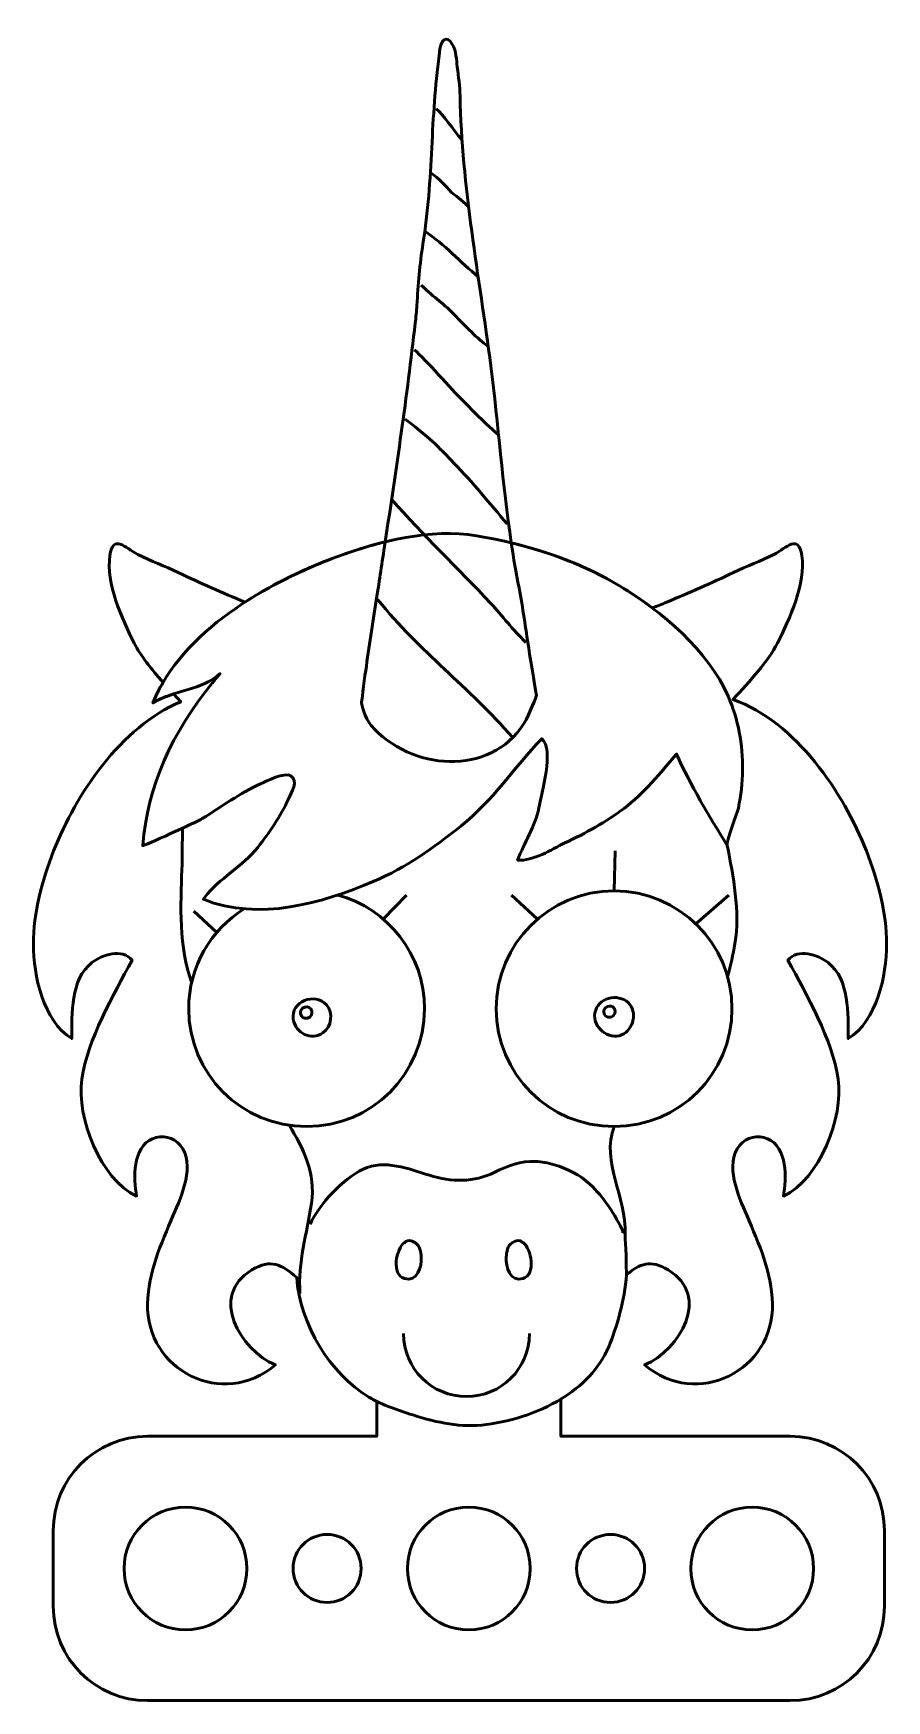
# Model space of a CAD drawing. Header units: centimetres. Extents: x -12.3 to -7.79, y -10.7 to -1.87.
import ezdxf

# ---------------------------------------------------------------- set-up
doc = ezdxf.new("R2010")
doc.units = ezdxf.units.CM
doc.header["$MEASUREMENT"] = 0
doc.layers.add('Layer 1', color=7, linetype='Continuous')

msp = doc.modelspace()

# ---------------------------------------------------------------- linework, layer by layer
at = {"layer": 'Layer 1', "lineweight": 53}
for points, knots in [([(-8.30005, -10.69995), (-8.30005, -10.69995), (-11.70005, -10.69995), (-11.70005, -10.69995), (-11.70005, -10.69995), (-11.97619, -10.69995), (-12.20005, -10.47609), (-12.20005, -10.19995), (-12.20005, -10.19995), (-12.20005, -10.19995), (-12.20005, -9.79995), (-12.20005, -9.79995), (-12.20005, -9.79995), (-12.20005, -9.52381), (-11.97619, -9.29995), (-11.70005, -9.29995), (-11.70005, -9.29995), (-11.70005, -9.29995), (-10.48755, -9.29995), (-10.48755, -9.29995), (-10.48755, -9.29995), (-10.48755, -9.29995), (-10.48755, -9.11535), (-10.48755, -9.11535), (-10.48755, -9.11535), (-10.50162, -9.10837), (-10.51554, -9.10082), (-10.5293, -9.09258), (-10.5293, -9.09258), (-10.73311, -8.97052), (-10.89411, -8.70687), (-10.91116, -8.45834), (-10.91116, -8.45834), (-10.99171, -8.39035), (-11.04728, -8.35838), (-11.14805, -8.41878), (-11.14805, -8.41878), (-11.3794, -8.55745), (-11.20945, -8.844), (-11.02366, -8.92181), (-11.02366, -8.92181), (-11.30166, -9.15825), (-11.70962, -8.95054), (-11.70061, -8.5974), (-11.70061, -8.5974), (-11.69634, -8.42834), (-11.62952, -8.28166), (-11.56469, -8.12955), (-11.56469, -8.12955), (-11.52025, -8.02524), (-11.44416, -7.86144), (-11.5278, -7.7579), (-11.5278, -7.7579), (-11.56151, -7.71613), (-11.62502, -7.70256), (-11.67399, -7.72377), (-11.67399, -7.72377), (-11.78086, -7.7701), (-11.77553, -7.9355), (-11.75851, -8.02792), (-11.75851, -8.02792), (-11.9506, -7.93788), (-12.07776, -7.61132), (-12.04813, -7.40942), (-12.04813, -7.40942), (-12.01642, -7.19352), (-11.88379, -6.96837), (-11.78256, -6.77788), (-11.78256, -6.77788), (-11.83509, -6.71479), (-11.94224, -6.7499), (-11.99529, -6.79159), (-11.99529, -6.79159), (-12.11081, -6.88243), (-12.09952, -7.06261), (-12.10205, -7.19347), (-12.10205, -7.19347), (-12.25315, -7.10182), (-12.30499, -6.85726), (-12.30452, -6.69515), (-12.30452, -6.69515), (-12.30406, -6.52352), (-12.26067, -6.35945), (-12.19781, -6.19999), (-12.19781, -6.19999), (-12.07909, -5.89893), (-11.84341, -5.54334), (-11.52446, -5.41011), (-11.52446, -5.41011), (-11.52446, -5.41011), (-11.5627, -5.36841), (-11.5627, -5.36841), (-11.5627, -5.36841), (-11.59984, -5.38044), (-11.63686, -5.39472), (-11.67218, -5.41573), (-11.67218, -5.41573), (-11.65705, -5.37835), (-11.6389, -5.34209), (-11.61821, -5.30694), (-11.61821, -5.30694), (-11.68036, -5.2368), (-11.73777, -5.16582), (-11.77087, -5.10042), (-11.77087, -5.10042), (-11.83558, -4.97256), (-11.92201, -4.78207), (-11.89992, -4.63476), (-11.89992, -4.63476), (-11.88281, -4.52082), (-11.82093, -4.59324), (-11.75241, -4.62944), (-11.75241, -4.62944), (-11.683, -4.66606), (-11.60831, -4.69119), (-11.53777, -4.72535), (-11.53777, -4.72535), (-11.42137, -4.78169), (-11.30401, -4.83235), (-11.18493, -4.88251), (-11.18493, -4.88251), (-11.02696, -4.7799), (-10.85368, -4.69885), (-10.69345, -4.64044), (-10.69345, -4.64044), (-10.61407, -4.61151), (-10.52947, -4.58431), (-10.44255, -4.56301), (-10.44255, -4.56301), (-10.384, -4.17798), (-10.32751, -3.7926), (-10.28399, -3.40554), (-10.28399, -3.40554), (-10.28043, -3.37398), (-10.2772, -3.34239), (-10.27513, -3.31069), (-10.27513, -3.31069), (-10.268, -3.20155), (-10.26043, -3.09201), (-10.24286, -2.9843), (-10.24286, -2.9843), (-10.21565, -2.81738), (-10.20493, -2.64452), (-10.19638, -2.47582), (-10.19638, -2.47582), (-10.18811, -2.31327), (-10.17935, -2.14819), (-10.15716, -1.9874), (-10.15716, -1.9874), (-10.15633, -1.98153), (-10.15571, -1.97311), (-10.15468, -1.96378), (-10.15468, -1.96378), (-10.14886, -1.91112), (-10.12088, -1.87014), (-10.08633, -1.93014), (-10.08633, -1.93014), (-10.06682, -1.96399), (-10.0659, -2.00974), (-10.06101, -2.04756), (-10.06101, -2.04756), (-10.05445, -2.09827), (-10.04778, -2.15046), (-10.0468, -2.20188), (-10.0468, -2.20188), (-10.03771, -2.67746), (-9.94487, -3.15893), (-9.88392, -3.63066), (-9.88392, -3.63066), (-9.84381, -3.93987), (-9.82128, -4.25797), (-9.77542, -4.56821), (-9.77542, -4.56821), (-9.57469, -4.61646), (-9.37994, -4.68977), (-9.20251, -4.79616), (-9.20251, -4.79616), (-9.14503, -4.83061), (-9.0863, -4.86977), (-9.02894, -4.91305), (-9.02894, -4.91305), (-9.00358, -4.90347), (-8.97821, -4.89335), (-8.95276, -4.88262), (-8.95276, -4.88262), (-8.8336, -4.83243), (-8.71618, -4.78174), (-8.59968, -4.72536), (-8.59968, -4.72536), (-8.52914, -4.6912), (-8.45444, -4.66606), (-8.38504, -4.62945), (-8.38504, -4.62945), (-8.31652, -4.59325), (-8.25463, -4.52084), (-8.23753, -4.63476), (-8.23753, -4.63476), (-8.21544, -4.78209), (-8.30187, -4.97256), (-8.36656, -5.10042), (-8.36656, -5.10042), (-8.41407, -5.19427), (-8.51162, -5.29962), (-8.6014, -5.39748), (-8.6014, -5.39748), (-8.26607, -5.51949), (-8.01848, -5.88887), (-7.8958, -6.19999), (-7.8958, -6.19999), (-7.83293, -6.35945), (-7.78954, -6.52352), (-7.78908, -6.69515), (-7.78908, -6.69515), (-7.78862, -6.85726), (-7.84045, -7.10182), (-7.99155, -7.19347), (-7.99155, -7.19347), (-7.99408, -7.06261), (-7.98279, -6.88243), (-8.09831, -6.79159), (-8.09831, -6.79159), (-8.15136, -6.7499), (-8.25851, -6.71479), (-8.31104, -6.77788), (-8.31104, -6.77788), (-8.20981, -6.96837), (-8.07718, -7.19352), (-8.04547, -7.40942), (-8.04547, -7.40942), (-8.01584, -7.61132), (-8.14302, -7.93788), (-8.33509, -8.02792), (-8.33509, -8.02792), (-8.31807, -7.9355), (-8.31274, -7.7701), (-8.41961, -7.72377), (-8.41961, -7.72377), (-8.46858, -7.70256), (-8.53209, -7.71613), (-8.56581, -7.7579), (-8.56581, -7.7579), (-8.64944, -7.86144), (-8.57335, -8.02524), (-8.52891, -8.12955), (-8.52891, -8.12955), (-8.46408, -8.28166), (-8.39726, -8.42834), (-8.393, -8.5974), (-8.393, -8.5974), (-8.38398, -8.95054), (-8.79194, -9.15825), (-9.06994, -8.92181), (-9.06994, -8.92181), (-8.88416, -8.844), (-8.7142, -8.55745), (-8.94555, -8.41878), (-8.94555, -8.41878), (-9.03898, -8.36278), (-9.09357, -8.38619), (-9.16522, -8.44409), (-9.16522, -8.44409), (-9.17674, -8.5799), (-9.21613, -8.72187), (-9.2599, -8.8259), (-9.2599, -8.8259), (-9.30952, -8.94381), (-9.40201, -9.03549), (-9.51256, -9.10268), (-9.51256, -9.10268), (-9.51256, -9.10268), (-9.51256, -9.29995), (-9.51256, -9.29995), (-9.51256, -9.29995), (-9.51256, -9.29995), (-8.30005, -9.29995), (-8.30005, -9.29995), (-8.30005, -9.29995), (-8.02391, -9.29995), (-7.80005, -9.52381), (-7.80005, -9.79995), (-7.80005, -9.79995), (-7.80005, -9.79995), (-7.80005, -10.19995), (-7.80005, -10.19995), (-7.80005, -10.19995), (-7.80005, -10.47609), (-8.02391, -10.69995), (-8.30005, -10.69995)], [0, 0, 0, 0, 0.0136986, 0.0136986, 0.0136986, 0.0136986, 0.0273973, 0.0273973, 0.0273973, 0.0273973, 0.0410959, 0.0410959, 0.0410959, 0.0410959, 0.0547945, 0.0547945, 0.0547945, 0.0547945, 0.0684932, 0.0684932, 0.0684932, 0.0684932, 0.0821918, 0.0821918, 0.0821918, 0.0821918, 0.0958904, 0.0958904, 0.0958904, 0.0958904, 0.109589, 0.109589, 0.109589, 0.109589, 0.1232877, 0.1232877, 0.1232877, 0.1232877, 0.1369863, 0.1369863, 0.1369863, 0.1369863, 0.1506849, 0.1506849, 0.1506849, 0.1506849, 0.1643836, 0.1643836, 0.1643836, 0.1643836, 0.1780822, 0.1780822, 0.1780822, 0.1780822, 0.1917808, 0.1917808, 0.1917808, 0.1917808, 0.2054795, 0.2054795, 0.2054795, 0.2054795, 0.2191781, 0.2191781, 0.2191781, 0.2191781, 0.2328767, 0.2328767, 0.2328767, 0.2328767, 0.2465753, 0.2465753, 0.2465753, 0.2465753, 0.260274, 0.260274, 0.260274, 0.260274, 0.2739726, 0.2739726, 0.2739726, 0.2739726, 0.2876712, 0.2876712, 0.2876712, 0.2876712, 0.3013699, 0.3013699, 0.3013699, 0.3013699, 0.3150685, 0.3150685, 0.3150685, 0.3150685, 0.3287671, 0.3287671, 0.3287671, 0.3287671, 0.3424658, 0.3424658, 0.3424658, 0.3424658, 0.3561644, 0.3561644, 0.3561644, 0.3561644, 0.369863, 0.369863, 0.369863, 0.369863, 0.3835616, 0.3835616, 0.3835616, 0.3835616, 0.3972603, 0.3972603, 0.3972603, 0.3972603, 0.4109589, 0.4109589, 0.4109589, 0.4109589, 0.4246575, 0.4246575, 0.4246575, 0.4246575, 0.4383562, 0.4383562, 0.4383562, 0.4383562, 0.4520548, 0.4520548, 0.4520548, 0.4520548, 0.4657534, 0.4657534, 0.4657534, 0.4657534, 0.4794521, 0.4794521, 0.4794521, 0.4794521, 0.4931507, 0.4931507, 0.4931507, 0.4931507, 0.5068493, 0.5068493, 0.5068493, 0.5068493, 0.5205479, 0.5205479, 0.5205479, 0.5205479, 0.5342466, 0.5342466, 0.5342466, 0.5342466, 0.5479452, 0.5479452, 0.5479452, 0.5479452, 0.5616438, 0.5616438, 0.5616438, 0.5616438, 0.5753425, 0.5753425, 0.5753425, 0.5753425, 0.5890411, 0.5890411, 0.5890411, 0.5890411, 0.6027397, 0.6027397, 0.6027397, 0.6027397, 0.6164384, 0.6164384, 0.6164384, 0.6164384, 0.630137, 0.630137, 0.630137, 0.630137, 0.6438356, 0.6438356, 0.6438356, 0.6438356, 0.6575342, 0.6575342, 0.6575342, 0.6575342, 0.6712329, 0.6712329, 0.6712329, 0.6712329, 0.6849315, 0.6849315, 0.6849315, 0.6849315, 0.6986301, 0.6986301, 0.6986301, 0.6986301, 0.7123288, 0.7123288, 0.7123288, 0.7123288, 0.7260274, 0.7260274, 0.7260274, 0.7260274, 0.739726, 0.739726, 0.739726, 0.739726, 0.7534247, 0.7534247, 0.7534247, 0.7534247, 0.7671233, 0.7671233, 0.7671233, 0.7671233, 0.7808219, 0.7808219, 0.7808219, 0.7808219, 0.7945205, 0.7945205, 0.7945205, 0.7945205, 0.8082192, 0.8082192, 0.8082192, 0.8082192, 0.8219178, 0.8219178, 0.8219178, 0.8219178, 0.8356164, 0.8356164, 0.8356164, 0.8356164, 0.8493151, 0.8493151, 0.8493151, 0.8493151, 0.8630137, 0.8630137, 0.8630137, 0.8630137, 0.8767123, 0.8767123, 0.8767123, 0.8767123, 0.890411, 0.890411, 0.890411, 0.890411, 0.9041096, 0.9041096, 0.9041096, 0.9041096, 0.9178082, 0.9178082, 0.9178082, 0.9178082, 0.9315068, 0.9315068, 0.9315068, 0.9315068, 0.9452055, 0.9452055, 0.9452055, 0.9452055, 0.9589041, 0.9589041, 0.9589041, 0.9589041, 0.9726027, 0.9726027, 0.9726027, 0.9726027, 1, 1, 1, 1]), ([(-11.82505, -9.99995), (-11.82505, -9.82046), (-11.67954, -9.67495), (-11.50005, -9.67495), (-11.50005, -9.67495), (-11.32056, -9.67495), (-11.17505, -9.82046), (-11.17505, -9.99995), (-11.17505, -9.99995), (-11.17505, -10.17944), (-11.32056, -10.32495), (-11.50005, -10.32495), (-11.50005, -10.32495), (-11.67954, -10.32495), (-11.82505, -10.17944), (-11.82505, -9.99995)], [0, 0, 0, 0, 0.2, 0.2, 0.2, 0.2, 0.4, 0.4, 0.4, 0.4, 0.6, 0.6, 0.6, 0.6, 1, 1, 1, 1]), ([(-10.32505, -9.99995), (-10.32505, -9.82046), (-10.17954, -9.67495), (-10.00005, -9.67495), (-10.00005, -9.67495), (-9.82056, -9.67495), (-9.67505, -9.82046), (-9.67505, -9.99995), (-9.67505, -9.99995), (-9.67505, -10.17944), (-9.82056, -10.32495), (-10.00005, -10.32495), (-10.00005, -10.32495), (-10.17954, -10.32495), (-10.32505, -10.17944), (-10.32505, -9.99995)], [0, 0, 0, 0, 0.2, 0.2, 0.2, 0.2, 0.4, 0.4, 0.4, 0.4, 0.6, 0.6, 0.6, 0.6, 1, 1, 1, 1]), ([(-8.82505, -9.99995), (-8.82505, -9.82046), (-8.67954, -9.67495), (-8.50005, -9.67495), (-8.50005, -9.67495), (-8.32056, -9.67495), (-8.17505, -9.82046), (-8.17505, -9.99995), (-8.17505, -9.99995), (-8.17505, -10.17944), (-8.32056, -10.32495), (-8.50005, -10.32495), (-8.50005, -10.32495), (-8.67954, -10.32495), (-8.82505, -10.17944), (-8.82505, -9.99995)], [0, 0, 0, 0, 0.2, 0.2, 0.2, 0.2, 0.4, 0.4, 0.4, 0.4, 0.6, 0.6, 0.6, 0.6, 1, 1, 1, 1]), ([(-10.93005, -9.99995), (-10.93005, -9.90054), (-10.84946, -9.81995), (-10.75005, -9.81995), (-10.75005, -9.81995), (-10.65064, -9.81995), (-10.57005, -9.90054), (-10.57005, -9.99995), (-10.57005, -9.99995), (-10.57005, -10.09936), (-10.65064, -10.17995), (-10.75005, -10.17995), (-10.75005, -10.17995), (-10.84946, -10.17995), (-10.93005, -10.09936), (-10.93005, -9.99995)], [0, 0, 0, 0, 0.2, 0.2, 0.2, 0.2, 0.4, 0.4, 0.4, 0.4, 0.6, 0.6, 0.6, 0.6, 1, 1, 1, 1]), ([(-9.43005, -9.99995), (-9.43005, -9.90054), (-9.34946, -9.81995), (-9.25005, -9.81995), (-9.25005, -9.81995), (-9.15064, -9.81995), (-9.07005, -9.90054), (-9.07005, -9.99995), (-9.07005, -9.99995), (-9.07005, -10.09936), (-9.15064, -10.17995), (-9.25005, -10.17995), (-9.25005, -10.17995), (-9.34946, -10.17995), (-9.43005, -10.09936), (-9.43005, -9.99995)], [0, 0, 0, 0, 0.2, 0.2, 0.2, 0.2, 0.4, 0.4, 0.4, 0.4, 0.6, 0.6, 0.6, 0.6, 1, 1, 1, 1])]:
    msp.add_open_spline(points, degree=3, knots=knots, dxfattribs=at)
at = {"layer": 'Layer 1', "color": 5, "lineweight": 53}
for points in [[(-10.17248, -2.27022), (-10.12902, -2.30379), (-10.09101, -2.37205), (-10.03613, -2.43518)], [(-10.23294, -2.91789), (-10.12682, -2.98953), (-10.04665, -3.08042), (-9.94908, -3.16118)], [(-9.76781, -5.59968), (-10.0052, -5.32681), (-10.25607, -5.14827), (-10.48272, -4.86924)], [(-9.23132, -6.41159), (-9.23132, -6.41159), (-9.22595, -6.19929), (-9.22595, -6.19929)], [(-10.23444, -7.0357), (-10.23444, -6.74806), (-10.42904, -6.50592), (-10.69375, -6.43362)], [(-10.45344, -6.56116), (-10.45344, -6.56116), (-10.32935, -6.43351), (-10.32935, -6.43351)], [(-9.63652, -6.56116), (-9.63652, -6.56116), (-9.77509, -6.43351), (-9.77509, -6.43351)], [(-8.79905, -6.58576), (-8.79905, -6.58576), (-8.62402, -6.43353), (-8.62402, -6.43353)], [(-11.33396, -6.63155), (-11.33396, -6.63155), (-11.45571, -6.51971), (-11.45571, -6.51971)], [(-10.01216, -9.08972), (-10.19627, -9.08972), (-10.34552, -8.94046), (-10.34552, -8.75635)], [(-9.67936, -8.75635), (-9.67936, -8.94046), (-9.82862, -9.08972), (-10.01275, -9.08972)]]:
    msp.add_open_spline(points, degree=3, dxfattribs=at)
for points, knots in [([(-10.20555, -2.60756), (-10.1531, -2.63973), (-10.12811, -2.67669), (-10.09101, -2.71212), (-10.09101, -2.71212), (-10.07543, -2.72697), (-10.03973, -2.75088), (-10.00127, -2.78925)], [0, 0, 0, 0, 0.3333333, 0.3333333, 0.3333333, 0.3333333, 1, 1, 1, 1]), ([(-10.25186, -3.20287), (-10.17762, -3.27759), (-10.13558, -3.29666), (-10.06533, -3.37191), (-10.06533, -3.37191), (-10.02789, -3.41205), (-9.94735, -3.49356), (-9.90278, -3.52453)], [0, 0, 0, 0, 0.3333333, 0.3333333, 0.3333333, 0.3333333, 1, 1, 1, 1]), ([(-10.28821, -3.54683), (-10.22863, -3.59811), (-10.09127, -3.75524), (-10.03058, -3.81657), (-10.03058, -3.81657), (-10.00794, -3.83943), (-9.89485, -3.95661), (-9.84245, -3.99662)], [0, 0, 0, 0, 0.3333333, 0.3333333, 0.3333333, 0.3333333, 1, 1, 1, 1]), ([(-10.33658, -3.91398), (-10.26212, -3.97108), (-10.20893, -4.01654), (-10.18085, -4.04313), (-10.18085, -4.04313), (-10.13326, -4.08822), (-10.12411, -4.09862), (-10.07876, -4.14597), (-10.07876, -4.14597), (-9.98012, -4.24903), (-9.88893, -4.35876), (-9.79772, -4.46813)], [0, 0, 0, 0, 0.25, 0.25, 0.25, 0.25, 0.5, 0.5, 0.5, 0.5, 1, 1, 1, 1]), ([(-10.40857, -4.33725), (-10.23961, -4.53128), (-10.05952, -4.70152), (-9.88333, -4.88955), (-9.88333, -4.88955), (-9.82274, -4.95418), (-9.76886, -5.02949), (-9.69768, -5.09541)], [0, 0, 0, 0, 0.3333333, 0.3333333, 0.3333333, 0.3333333, 1, 1, 1, 1]), ([(-11.39744, -6.44554), (-11.32487, -6.34715), (-11.19511, -6.28148), (-11.11757, -6.18173), (-11.11757, -6.18173), (-11.05553, -6.10191), (-10.99638, -6.01584), (-10.95476, -5.92482), (-10.95476, -5.92482), (-10.93863, -5.88958), (-10.9004, -5.82896), (-10.94153, -5.80271), (-10.94153, -5.80271), (-10.97646, -5.78041), (-11.07051, -5.83063), (-11.10199, -5.84472), (-11.10199, -5.84472), (-11.21247, -5.8942), (-11.30972, -5.9655), (-11.41121, -6.02891), (-11.41121, -6.02891), (-11.43716, -6.04509), (-11.72611, -6.17699), (-11.72577, -6.17191), (-11.72577, -6.17191), (-11.70389, -5.86024), (-11.56637, -5.56594), (-11.36013, -5.3136), (-11.36013, -5.3136), (-11.36013, -5.3136), (-11.34202, -5.29143), (-11.31673, -5.26047), (-11.31673, -5.26047), (-11.41411, -5.35059), (-11.55281, -5.34471), (-11.67218, -5.41573), (-11.67218, -5.41573), (-11.52059, -5.04108), (-11.0708, -4.77801), (-10.69346, -4.64044), (-10.69346, -4.64044), (-10.46892, -4.55859), (-10.20263, -4.49062), (-9.96014, -4.53087), (-9.96014, -4.53087), (-9.69491, -4.57489), (-9.43397, -4.65738), (-9.20252, -4.79616), (-9.20252, -4.79616), (-8.97814, -4.93065), (-8.73485, -5.13663), (-8.62756, -5.38083), (-8.62756, -5.38083), (-8.57369, -5.50338), (-8.54935, -5.63748), (-8.55131, -5.7711), (-8.55131, -5.7711), (-8.5523, -5.83883), (-8.55997, -5.90643), (-8.57346, -5.97282), (-8.57346, -5.97282), (-8.57914, -6.00082), (-8.64216, -6.15455), (-8.63201, -6.17088), (-8.63201, -6.17088), (-8.72828, -6.01599), (-8.82745, -5.85063), (-8.90065, -5.6874), (-8.90065, -5.6874), (-8.98322, -5.78403), (-9.07358, -5.89556), (-9.17867, -5.97441), (-9.17867, -5.97441), (-9.27506, -6.04674), (-9.3817, -6.10574), (-9.49154, -6.1579), (-9.49154, -6.1579), (-9.56334, -6.19196), (-9.65959, -6.25497), (-9.74168, -6.24867), (-9.74168, -6.24867), (-9.70763, -6.15467), (-9.64833, -6.07262), (-9.62947, -5.97252), (-9.62947, -5.97252), (-9.61528, -5.8974), (-9.54714, -5.6601), (-9.61404, -5.60558), (-9.61404, -5.60558), (-9.75995, -5.75726), (-9.87162, -5.93235), (-10.04179, -6.06798), (-10.04179, -6.06798), (-10.19069, -6.18668), (-10.32638, -6.28597), (-10.5059, -6.36212), (-10.5059, -6.36212), (-10.77683, -6.47702), (-11.10958, -6.574), (-11.40488, -6.4561), (-11.40488, -6.4561), (-11.40248, -6.45253), (-11.4, -6.44902), (-11.39744, -6.44554)], [0, 0, 0, 0, 0.037037, 0.037037, 0.037037, 0.037037, 0.0740741, 0.0740741, 0.0740741, 0.0740741, 0.1111111, 0.1111111, 0.1111111, 0.1111111, 0.1481481, 0.1481481, 0.1481481, 0.1481481, 0.1851852, 0.1851852, 0.1851852, 0.1851852, 0.2222222, 0.2222222, 0.2222222, 0.2222222, 0.2592593, 0.2592593, 0.2592593, 0.2592593, 0.2962963, 0.2962963, 0.2962963, 0.2962963, 0.3333333, 0.3333333, 0.3333333, 0.3333333, 0.3703704, 0.3703704, 0.3703704, 0.3703704, 0.4074074, 0.4074074, 0.4074074, 0.4074074, 0.4444444, 0.4444444, 0.4444444, 0.4444444, 0.4814815, 0.4814815, 0.4814815, 0.4814815, 0.5185185, 0.5185185, 0.5185185, 0.5185185, 0.5555556, 0.5555556, 0.5555556, 0.5555556, 0.5925926, 0.5925926, 0.5925926, 0.5925926, 0.6296296, 0.6296296, 0.6296296, 0.6296296, 0.6666667, 0.6666667, 0.6666667, 0.6666667, 0.7037037, 0.7037037, 0.7037037, 0.7037037, 0.7407407, 0.7407407, 0.7407407, 0.7407407, 0.7777778, 0.7777778, 0.7777778, 0.7777778, 0.8148148, 0.8148148, 0.8148148, 0.8148148, 0.8518519, 0.8518519, 0.8518519, 0.8518519, 0.8888889, 0.8888889, 0.8888889, 0.8888889, 0.9259259, 0.9259259, 0.9259259, 0.9259259, 1, 1, 1, 1]), ([(-10.44255, -4.56301), (-10.46105, -4.68514), (-10.47131, -4.75128), (-10.48998, -4.87338), (-10.48998, -4.87338), (-10.50887, -4.99688), (-10.52768, -5.12039), (-10.54602, -5.24397), (-10.54602, -5.24397), (-10.55594, -5.31076), (-10.56794, -5.41877), (-10.56794, -5.41877), (-10.56794, -5.41877), (-10.56794, -5.41877), (-10.55176, -5.4954), (-10.51742, -5.53515), (-10.51742, -5.53515), (-10.31084, -5.7741), (-9.88715, -5.80873), (-9.70876, -5.52569), (-9.70876, -5.52569), (-9.6792, -5.47874), (-9.64169, -5.37497), (-9.64169, -5.37497), (-9.64169, -5.37497), (-9.64169, -5.37497), (-9.67124, -5.20214), (-9.68333, -5.12531), (-9.68333, -5.12531), (-9.70016, -5.01852), (-9.71324, -4.9137), (-9.73442, -4.80726), (-9.73442, -4.80726), (-9.75143, -4.72172), (-9.76285, -4.65528), (-9.77543, -4.56821)], [0, 0, 0, 0, 0.1, 0.1, 0.1, 0.1, 0.2, 0.2, 0.2, 0.2, 0.3, 0.3, 0.3, 0.3, 0.4, 0.4, 0.4, 0.4, 0.5, 0.5, 0.5, 0.5, 0.6, 0.6, 0.6, 0.6, 0.7, 0.7, 0.7, 0.7, 0.8, 0.8, 0.8, 0.8, 1, 1, 1, 1]), ([(-11.46778, -6.89569), (-11.5343, -6.71739), (-11.52656, -6.47737), (-11.51886, -6.30069), (-11.51886, -6.30069), (-11.51657, -6.22391), (-11.51741, -6.15315), (-11.51544, -6.07945)], [0, 0, 0, 0, 0.3333333, 0.3333333, 0.3333333, 0.3333333, 1, 1, 1, 1]), ([(-8.63201, -6.17088), (-8.6011, -6.33072), (-8.56311, -6.52336), (-8.59142, -6.69079), (-8.59142, -6.69079), (-8.60148, -6.75034), (-8.61287, -6.80326), (-8.63101, -6.86437)], [0, 0, 0, 0, 0.3333333, 0.3333333, 0.3333333, 0.3333333, 1, 1, 1, 1]), ([(-8.6072, -7.0357), (-8.6072, -6.691), (-8.88664, -6.41158), (-9.23132, -6.41158), (-9.23132, -6.41158), (-9.57603, -6.41158), (-9.85547, -6.691), (-9.85547, -7.0357), (-9.85547, -7.0357), (-9.85547, -7.3804), (-9.57603, -7.65983), (-9.23132, -7.65983), (-9.23132, -7.65983), (-8.88664, -7.65983), (-8.6072, -7.3804), (-8.6072, -7.0357)], [0, 0, 0, 0, 0.2, 0.2, 0.2, 0.2, 0.4, 0.4, 0.4, 0.4, 0.6, 0.6, 0.6, 0.6, 1, 1, 1, 1]), ([(-11.1893, -6.50637), (-11.36549, -6.61669), (-11.48268, -6.8125), (-11.48268, -7.0357), (-11.48268, -7.0357), (-11.48268, -7.3804), (-11.20325, -7.65983), (-10.85856, -7.65983), (-10.85856, -7.65983), (-10.51388, -7.65983), (-10.23444, -7.3804), (-10.23444, -7.0357)], [0, 0, 0, 0, 0.25, 0.25, 0.25, 0.25, 0.5, 0.5, 0.5, 0.5, 1, 1, 1, 1]), ([(-10.77218, -7.16337), (-10.8341, -7.20773), (-10.9169, -7.16395), (-10.92923, -7.09156), (-10.92923, -7.09156), (-10.94515, -6.99768), (-10.81373, -6.94564), (-10.75343, -7.01565), (-10.75343, -7.01565), (-10.71707, -7.05784), (-10.72655, -7.13063), (-10.77218, -7.16337)], [0, 0, 0, 0, 0.25, 0.25, 0.25, 0.25, 0.5, 0.5, 0.5, 0.5, 1, 1, 1, 1]), ([(-9.13461, -7.10944), (-9.14552, -7.14175), (-9.16996, -7.16947), (-9.20316, -7.17829), (-9.20316, -7.17829), (-9.27559, -7.19752), (-9.35659, -7.11802), (-9.32871, -7.04402), (-9.32871, -7.04402), (-9.30605, -6.96818), (-9.19342, -6.95398), (-9.14745, -7.01317), (-9.14745, -7.01317), (-9.12637, -7.04029), (-9.12371, -7.07714), (-9.13461, -7.10944)], [0, 0, 0, 0, 0.2, 0.2, 0.2, 0.2, 0.4, 0.4, 0.4, 0.4, 0.6, 0.6, 0.6, 0.6, 1, 1, 1, 1]), ([(-10.83146, -7.0459), (-10.83533, -7.03198), (-10.84973, -7.02148), (-10.86877, -7.0267), (-10.86877, -7.0267), (-10.90721, -7.03725), (-10.89404, -7.09381), (-10.85407, -7.08611), (-10.85407, -7.08611), (-10.83587, -7.08259), (-10.82706, -7.06174), (-10.83146, -7.0459)], [0, 0, 0, 0, 0.25, 0.25, 0.25, 0.25, 0.5, 0.5, 0.5, 0.5, 1, 1, 1, 1]), ([(-9.2744, -7.02868), (-9.26417, -7.02103), (-9.24967, -7.01876), (-9.23871, -7.02605), (-9.23871, -7.02605), (-9.2237, -7.03607), (-9.22169, -7.05885), (-9.23404, -7.07182), (-9.23404, -7.07182), (-9.24357, -7.08187), (-9.26034, -7.08402), (-9.27209, -7.07674), (-9.27209, -7.07674), (-9.27995, -7.0719), (-9.28499, -7.06319), (-9.28613, -7.05412), (-9.28613, -7.05412), (-9.28739, -7.0437), (-9.28266, -7.03494), (-9.2744, -7.02868)], [0, 0, 0, 0, 0.1666667, 0.1666667, 0.1666667, 0.1666667, 0.3333333, 0.3333333, 0.3333333, 0.3333333, 0.5, 0.5, 0.5, 0.5, 0.6666667, 0.6666667, 0.6666667, 0.6666667, 1, 1, 1, 1]), ([(-10.89389, -8.54417), (-10.90535, -8.37669), (-10.85681, -8.2249), (-10.83283, -8.06551), (-10.83283, -8.06551), (-10.80938, -7.90961), (-10.87674, -7.77076), (-10.95112, -7.65301)], [0, 0, 0, 0, 0.3333333, 0.3333333, 0.3333333, 0.3333333, 1, 1, 1, 1]), ([(-9.23132, -7.65983), (-9.30137, -7.85073), (-9.16495, -8.02651), (-9.17306, -8.23261), (-9.17306, -8.23261), (-9.17318, -8.23578), (-9.17332, -8.23894), (-9.17345, -8.24212), (-9.17345, -8.24212), (-9.16854, -8.26597), (-9.167, -8.41819), (-9.16523, -8.44409)], [0, 0, 0, 0, 0.25, 0.25, 0.25, 0.25, 0.5, 0.5, 0.5, 0.5, 1, 1, 1, 1]), ([(-10.84055, -8.17704), (-10.79038, -8.07047), (-10.66775, -7.93669), (-10.55938, -7.88567), (-10.55938, -7.88567), (-10.4445, -7.83162), (-10.32084, -7.8837), (-10.20852, -7.91778), (-10.20852, -7.91778), (-10.09238, -7.95299), (-9.97361, -7.95754), (-9.86263, -7.90122), (-9.86263, -7.90122), (-9.79772, -7.86827), (-9.72137, -7.84174), (-9.64784, -7.8439), (-9.64784, -7.8439), (-9.61515, -7.84485), (-9.57957, -7.85266), (-9.54823, -7.86191), (-9.54823, -7.86191), (-9.47893, -7.88236), (-9.41356, -7.91478), (-9.36, -7.964), (-9.36, -7.964), (-9.28646, -8.03155), (-9.22445, -8.12814), (-9.18272, -8.21821), (-9.18272, -8.21821), (-9.18453, -8.21956), (-9.1859, -8.22127), (-9.18691, -8.22334)], [0, 0, 0, 0, 0.1111111, 0.1111111, 0.1111111, 0.1111111, 0.2222222, 0.2222222, 0.2222222, 0.2222222, 0.3333333, 0.3333333, 0.3333333, 0.3333333, 0.4444444, 0.4444444, 0.4444444, 0.4444444, 0.5555556, 0.5555556, 0.5555556, 0.5555556, 0.6666667, 0.6666667, 0.6666667, 0.6666667, 0.7777778, 0.7777778, 0.7777778, 0.7777778, 1, 1, 1, 1]), ([(-10.34115, -8.27295), (-10.38508, -8.30637), (-10.41188, -8.443), (-10.34077, -8.46514), (-10.34077, -8.46514), (-10.27356, -8.48608), (-10.24808, -8.40077), (-10.25186, -8.35167), (-10.25186, -8.35167), (-10.25392, -8.32513), (-10.25824, -8.29087), (-10.28286, -8.27485), (-10.28286, -8.27485), (-10.33149, -8.24323), (-10.34952, -8.29136), (-10.34115, -8.27295)], [0, 0, 0, 0, 0.2, 0.2, 0.2, 0.2, 0.4, 0.4, 0.4, 0.4, 0.6, 0.6, 0.6, 0.6, 1, 1, 1, 1]), ([(-9.71292, -8.27295), (-9.66899, -8.30637), (-9.6422, -8.443), (-9.71331, -8.46514), (-9.71331, -8.46514), (-9.78051, -8.48608), (-9.80599, -8.40077), (-9.80222, -8.35167), (-9.80222, -8.35167), (-9.80015, -8.32513), (-9.79583, -8.29087), (-9.77121, -8.27485), (-9.77121, -8.27485), (-9.72259, -8.24323), (-9.70455, -8.29136), (-9.71292, -8.27295)], [0, 0, 0, 0, 0.2, 0.2, 0.2, 0.2, 0.4, 0.4, 0.4, 0.4, 0.6, 0.6, 0.6, 0.6, 1, 1, 1, 1]), ([(-9.48476, -9.08503), (-9.61097, -9.16898), (-9.76511, -9.21883), (-9.90679, -9.23732), (-9.90679, -9.23732), (-10.04218, -9.255), (-10.16602, -9.22894), (-10.2964, -9.18688), (-10.2964, -9.18688), (-10.37769, -9.16062), (-10.45569, -9.13666), (-10.5293, -9.09258)], [0, 0, 0, 0, 0.25, 0.25, 0.25, 0.25, 0.5, 0.5, 0.5, 0.5, 1, 1, 1, 1])]:
    msp.add_open_spline(points, degree=3, knots=knots, dxfattribs=at)

doc.saveas('drawing.dxf')
